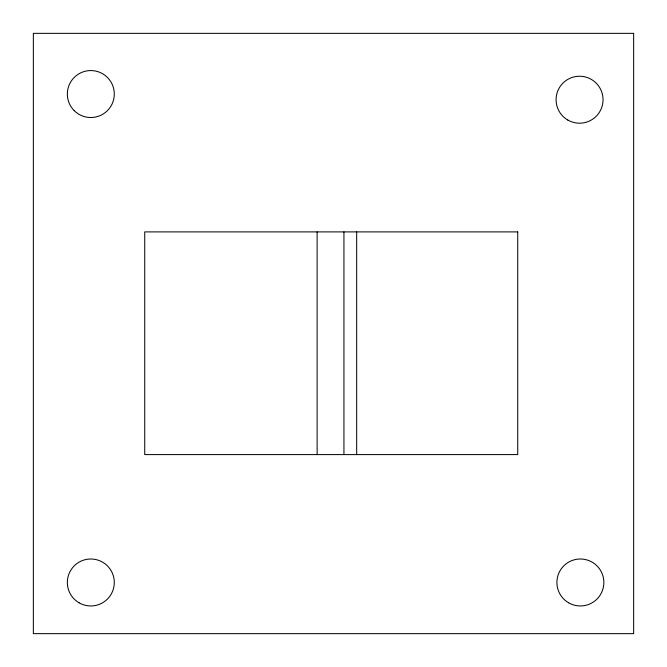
<?xml version="1.0" encoding="UTF-8"?>
<svg xmlns="http://www.w3.org/2000/svg" width="667" height="667" viewBox="0 0 667 667"><rect width="100%" height="100%" fill="white"/><g stroke="black" fill="none" stroke-linecap="round" stroke-linejoin="round"><path stroke-width="1" d="M356.67 231.899L356.67 454.594M343.939 231.899L343.939 454.594M317.125 231.899L317.125 454.594M633.65 33.35L33.35 33.35L33.35 633.65L633.65 633.65L633.65 33.35M517.725 231.899L144.731 231.899L144.731 454.594L517.725 454.594L517.725 231.899M567.817 120.052A23.487 23.487 0 0 0 603.043 99.716A23.487 23.487 0 0 0 567.817 79.381A23.487 23.487 0 0 0 567.817 120.052M568.634 602.81A23.487 23.487 0 0 0 603.86 582.474A23.487 23.487 0 0 0 568.634 562.139A23.487 23.487 0 0 0 568.634 602.81M79.073 602.81A23.487 23.487 0 0 0 114.299 582.474A23.487 23.487 0 0 0 79.073 562.139A23.487 23.487 0 0 0 79.073 602.81M74.212 110.647A23.487 23.487 0 0 0 113.498 100.117A23.487 23.487 0 0 0 84.742 71.361A23.487 23.487 0 0 0 74.212 110.647"/></g></svg>
